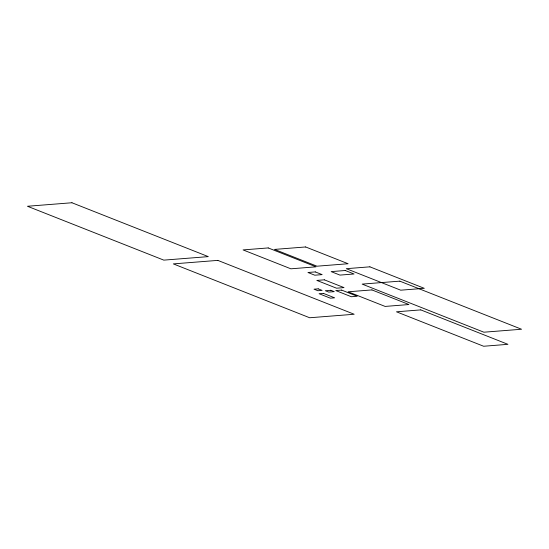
<?xml version="1.0" encoding="UTF-8"?>
<svg xmlns="http://www.w3.org/2000/svg" width="549" height="549" viewBox="0 0 549 549"><rect width="100%" height="100%" fill="white"/><g stroke="black" fill="none" stroke-linecap="round" stroke-linejoin="round"><path stroke-width="0.82" d="M71.94 202.753L27.45 206.259L163.808 260.13L208.304 256.623L71.94 202.753M268.214 247.928L243.056 249.912L290.888 268.811L316.046 266.828L268.214 247.928M305.635 246.961L274.5 249.411L316.979 266.196L348.114 263.74L305.635 246.961M217.816 260.384L173.326 263.891L309.684 317.761L354.18 314.254L217.816 260.384M369.882 266.828L346.289 268.687L400.708 290.188L424.302 288.328L369.882 266.828M315.298 271.913L307.934 272.489L314.797 275.2L322.16 274.624L315.298 271.913M345.252 270.506L331.15 271.618L339.961 275.097L354.064 273.985L345.252 270.506M324.322 279.825L316.821 280.415L336.537 288.198L344.031 287.607L324.322 279.825M399.809 281.143L362.148 284.108L483.889 332.207L521.55 329.242L399.809 281.143M318.2 288.849L313.987 289.179L317.912 290.73L322.126 290.4L318.2 288.849M330.834 290.284L325.317 290.716L328.762 292.082L334.279 291.643L330.834 290.284M341.615 290.092L335.748 290.558L351.381 296.734L357.248 296.268L341.615 290.092M323.361 293.372L319.072 293.708L330.347 298.169L334.636 297.826L323.361 293.372M371.941 289.92L348.107 291.8L385.124 306.424L408.957 304.544L371.941 289.92M420.774 309.89L396.467 311.805L483.642 346.247L507.949 344.333L420.774 309.89"/></g></svg>
